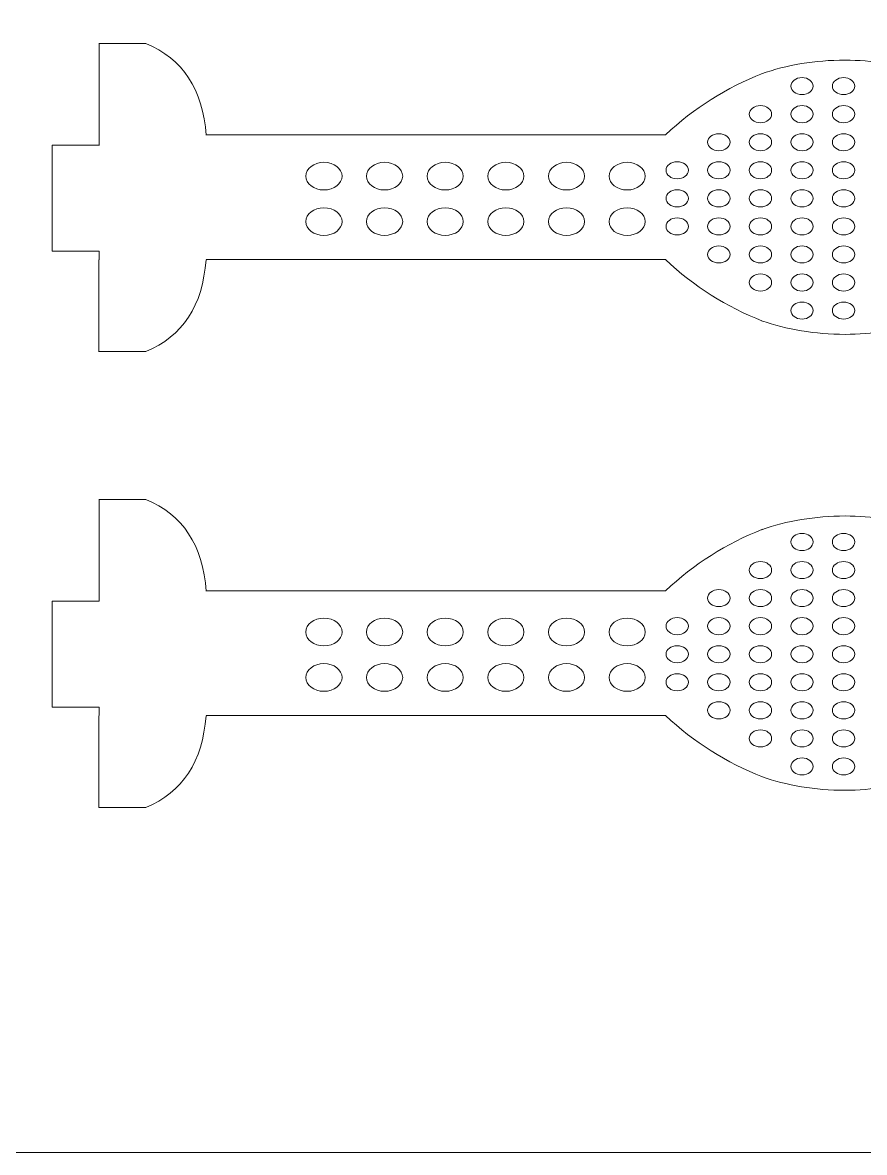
# Model space of a CAD drawing. Header units: millimetres. Extents: x -287 to 263, y -684 to 226.
# Drawn here: x -197.1 to -149.5, y -683.7 to -619.8 of the extents above; entities that cross this region are included whole.
import ezdxf

# ---------------------------------------------------------------- set-up
doc = ezdxf.new("R2010")
doc.units = ezdxf.units.MM
doc.header["$MEASUREMENT"] = 0
doc.layers.add('Layer 1', color=7, linetype='Continuous')

msp = doc.modelspace()

# ---------------------------------------------------------------- linework, layer by layer
at = {"layer": 'Layer 1', "lineweight": 9}
for points, knots in [([(-269.4627, -567.4075), (-269.4627, -567.4075), (87.7603, -567.4075), (87.7603, -567.4075), (87.7603, -567.4075), (87.7603, -567.4075), (87.7603, -683.7122), (87.7603, -683.7122), (87.7603, -683.7122), (87.7603, -683.7122), (-269.4627, -683.7122), (-269.4627, -683.7122), (-269.4627, -683.7122), (-269.4627, -683.7122), (-269.4627, -567.4075), (-269.4627, -567.4075)], [0, 0, 0, 0, 0.2, 0.2, 0.2, 0.2, 0.4, 0.4, 0.4, 0.4, 0.6, 0.6, 0.6, 0.6, 1, 1, 1, 1]), ([(-146.2447, -622.5861), (-147.5656, -622.1729), (-149.0335, -621.9078), (-150.5689, -621.9078), (-150.5689, -621.9078), (-152.2679, -621.9078), (-153.871, -622.1832), (-155.2991, -622.6832)], [0, 0, 0, 0, 0.3333333, 0.3333333, 0.3333333, 0.3333333, 1, 1, 1, 1]), ([(-186.7005, -626.1363), (-186.7005, -626.1363), (-160.719, -626.1363), (-160.719, -626.1363), (-160.719, -626.1363), (-159.109, -624.6254), (-157.2822, -623.4674), (-155.2384, -622.6623)], [0, 0, 0, 0, 0.3333333, 0.3333333, 0.3333333, 0.3333333, 1, 1, 1, 1]), ([(-152.3702, -623.378), (-152.3702, -623.6447), (-152.6532, -623.8609), (-153.0023, -623.8609), (-153.0023, -623.8609), (-153.3514, -623.8609), (-153.6344, -623.6447), (-153.6344, -623.378), (-153.6344, -623.378), (-153.6344, -623.1113), (-153.3514, -622.8951), (-153.0023, -622.8951), (-153.0023, -622.8951), (-152.6532, -622.8951), (-152.3702, -623.1113), (-152.3702, -623.378)], [0, 0, 0, 0, 0.2, 0.2, 0.2, 0.2, 0.4, 0.4, 0.4, 0.4, 0.6, 0.6, 0.6, 0.6, 1, 1, 1, 1]), ([(-150.0181, -623.378), (-150.0181, -623.6447), (-150.3011, -623.8609), (-150.6502, -623.8609), (-150.6502, -623.8609), (-150.9994, -623.8609), (-151.2823, -623.6447), (-151.2823, -623.378), (-151.2823, -623.378), (-151.2823, -623.1113), (-150.9994, -622.8951), (-150.6502, -622.8951), (-150.6502, -622.8951), (-150.3011, -622.8951), (-150.0181, -623.1113), (-150.0181, -623.378)], [0, 0, 0, 0, 0.2, 0.2, 0.2, 0.2, 0.4, 0.4, 0.4, 0.4, 0.6, 0.6, 0.6, 0.6, 1, 1, 1, 1]), ([(-154.7223, -624.9656), (-154.7223, -625.2323), (-155.0053, -625.4486), (-155.3544, -625.4486), (-155.3544, -625.4486), (-155.7035, -625.4486), (-155.9865, -625.2323), (-155.9865, -624.9656), (-155.9865, -624.9656), (-155.9865, -624.699), (-155.7035, -624.4828), (-155.3544, -624.4828), (-155.3544, -624.4828), (-155.0053, -624.4828), (-154.7223, -624.699), (-154.7223, -624.9656)], [0, 0, 0, 0, 0.2, 0.2, 0.2, 0.2, 0.4, 0.4, 0.4, 0.4, 0.6, 0.6, 0.6, 0.6, 1, 1, 1, 1]), ([(-152.3702, -624.9656), (-152.3702, -625.2323), (-152.6532, -625.4486), (-153.0023, -625.4486), (-153.0023, -625.4486), (-153.3514, -625.4486), (-153.6344, -625.2323), (-153.6344, -624.9656), (-153.6344, -624.9656), (-153.6344, -624.699), (-153.3514, -624.4828), (-153.0023, -624.4828), (-153.0023, -624.4828), (-152.6532, -624.4828), (-152.3702, -624.699), (-152.3702, -624.9656)], [0, 0, 0, 0, 0.2, 0.2, 0.2, 0.2, 0.4, 0.4, 0.4, 0.4, 0.6, 0.6, 0.6, 0.6, 1, 1, 1, 1]), ([(-150.0181, -624.9656), (-150.0181, -625.2323), (-150.3011, -625.4486), (-150.6502, -625.4486), (-150.6502, -625.4486), (-150.9994, -625.4486), (-151.2823, -625.2323), (-151.2823, -624.9656), (-151.2823, -624.9656), (-151.2823, -624.699), (-150.9994, -624.4828), (-150.6502, -624.4828), (-150.6502, -624.4828), (-150.3011, -624.4828), (-150.0181, -624.699), (-150.0181, -624.9656)], [0, 0, 0, 0, 0.2, 0.2, 0.2, 0.2, 0.4, 0.4, 0.4, 0.4, 0.6, 0.6, 0.6, 0.6, 1, 1, 1, 1]), ([(-157.0744, -626.5533), (-157.0744, -626.82), (-157.3574, -627.0362), (-157.7065, -627.0362), (-157.7065, -627.0362), (-158.0556, -627.0362), (-158.3386, -626.82), (-158.3386, -626.5533), (-158.3386, -626.5533), (-158.3386, -626.2866), (-158.0556, -626.0704), (-157.7065, -626.0704), (-157.7065, -626.0704), (-157.3574, -626.0704), (-157.0744, -626.2866), (-157.0744, -626.5533)], [0, 0, 0, 0, 0.2, 0.2, 0.2, 0.2, 0.4, 0.4, 0.4, 0.4, 0.6, 0.6, 0.6, 0.6, 1, 1, 1, 1]), ([(-154.7223, -626.5533), (-154.7223, -626.82), (-155.0053, -627.0362), (-155.3544, -627.0362), (-155.3544, -627.0362), (-155.7035, -627.0362), (-155.9865, -626.82), (-155.9865, -626.5533), (-155.9865, -626.5533), (-155.9865, -626.2866), (-155.7035, -626.0704), (-155.3544, -626.0704), (-155.3544, -626.0704), (-155.0053, -626.0704), (-154.7223, -626.2866), (-154.7223, -626.5533)], [0, 0, 0, 0, 0.2, 0.2, 0.2, 0.2, 0.4, 0.4, 0.4, 0.4, 0.6, 0.6, 0.6, 0.6, 1, 1, 1, 1]), ([(-152.3702, -626.5533), (-152.3702, -626.82), (-152.6532, -627.0362), (-153.0023, -627.0362), (-153.0023, -627.0362), (-153.3514, -627.0362), (-153.6344, -626.82), (-153.6344, -626.5533), (-153.6344, -626.5533), (-153.6344, -626.2866), (-153.3514, -626.0704), (-153.0023, -626.0704), (-153.0023, -626.0704), (-152.6532, -626.0704), (-152.3702, -626.2866), (-152.3702, -626.5533)], [0, 0, 0, 0, 0.2, 0.2, 0.2, 0.2, 0.4, 0.4, 0.4, 0.4, 0.6, 0.6, 0.6, 0.6, 1, 1, 1, 1]), ([(-150.0181, -626.5533), (-150.0181, -626.82), (-150.3011, -627.0362), (-150.6502, -627.0362), (-150.6502, -627.0362), (-150.9994, -627.0362), (-151.2823, -626.82), (-151.2823, -626.5533), (-151.2823, -626.5533), (-151.2823, -626.2866), (-150.9994, -626.0704), (-150.6502, -626.0704), (-150.6502, -626.0704), (-150.3011, -626.0704), (-150.0181, -626.2866), (-150.0181, -626.5533)], [0, 0, 0, 0, 0.2, 0.2, 0.2, 0.2, 0.4, 0.4, 0.4, 0.4, 0.6, 0.6, 0.6, 0.6, 1, 1, 1, 1]), ([(-179.0155, -628.472), (-179.0155, -628.904), (-179.474, -629.2543), (-180.0396, -629.2543), (-180.0396, -629.2543), (-180.6051, -629.2543), (-181.0636, -628.904), (-181.0636, -628.472), (-181.0636, -628.472), (-181.0636, -628.04), (-180.6051, -627.6897), (-180.0396, -627.6897), (-180.0396, -627.6897), (-179.474, -627.6897), (-179.0155, -628.04), (-179.0155, -628.472)], [0, 0, 0, 0, 0.2, 0.2, 0.2, 0.2, 0.4, 0.4, 0.4, 0.4, 0.6, 0.6, 0.6, 0.6, 1, 1, 1, 1]), ([(-175.5862, -628.472), (-175.5862, -628.904), (-176.0447, -629.2543), (-176.6102, -629.2543), (-176.6102, -629.2543), (-177.1758, -629.2543), (-177.6342, -628.904), (-177.6342, -628.472), (-177.6342, -628.472), (-177.6342, -628.04), (-177.1758, -627.6897), (-176.6102, -627.6897), (-176.6102, -627.6897), (-176.0447, -627.6897), (-175.5862, -628.04), (-175.5862, -628.472)], [0, 0, 0, 0, 0.2, 0.2, 0.2, 0.2, 0.4, 0.4, 0.4, 0.4, 0.6, 0.6, 0.6, 0.6, 1, 1, 1, 1]), ([(-172.1568, -628.472), (-172.1568, -628.904), (-172.6153, -629.2543), (-173.1809, -629.2543), (-173.1809, -629.2543), (-173.7464, -629.2543), (-174.2049, -628.904), (-174.2049, -628.472), (-174.2049, -628.472), (-174.2049, -628.04), (-173.7464, -627.6897), (-173.1809, -627.6897), (-173.1809, -627.6897), (-172.6153, -627.6897), (-172.1568, -628.04), (-172.1568, -628.472)], [0, 0, 0, 0, 0.2, 0.2, 0.2, 0.2, 0.4, 0.4, 0.4, 0.4, 0.6, 0.6, 0.6, 0.6, 1, 1, 1, 1]), ([(-168.7275, -628.472), (-168.7275, -628.904), (-169.186, -629.2543), (-169.7515, -629.2543), (-169.7515, -629.2543), (-170.3171, -629.2543), (-170.7756, -628.904), (-170.7756, -628.472), (-170.7756, -628.472), (-170.7756, -628.04), (-170.3171, -627.6897), (-169.7515, -627.6897), (-169.7515, -627.6897), (-169.186, -627.6897), (-168.7275, -628.04), (-168.7275, -628.472)], [0, 0, 0, 0, 0.2, 0.2, 0.2, 0.2, 0.4, 0.4, 0.4, 0.4, 0.6, 0.6, 0.6, 0.6, 1, 1, 1, 1]), ([(-165.2982, -628.472), (-165.2982, -628.904), (-165.7567, -629.2543), (-166.3222, -629.2543), (-166.3222, -629.2543), (-166.8877, -629.2543), (-167.3462, -628.904), (-167.3462, -628.472), (-167.3462, -628.472), (-167.3462, -628.04), (-166.8877, -627.6897), (-166.3222, -627.6897), (-166.3222, -627.6897), (-165.7567, -627.6897), (-165.2982, -628.04), (-165.2982, -628.472)], [0, 0, 0, 0, 0.2, 0.2, 0.2, 0.2, 0.4, 0.4, 0.4, 0.4, 0.6, 0.6, 0.6, 0.6, 1, 1, 1, 1]), ([(-161.8688, -628.472), (-161.8688, -628.904), (-162.3273, -629.2543), (-162.8928, -629.2543), (-162.8928, -629.2543), (-163.4584, -629.2543), (-163.9169, -628.904), (-163.9169, -628.472), (-163.9169, -628.472), (-163.9169, -628.04), (-163.4584, -627.6897), (-162.8928, -627.6897), (-162.8928, -627.6897), (-162.3273, -627.6897), (-161.8688, -628.04), (-161.8688, -628.472)], [0, 0, 0, 0, 0.2, 0.2, 0.2, 0.2, 0.4, 0.4, 0.4, 0.4, 0.6, 0.6, 0.6, 0.6, 1, 1, 1, 1]), ([(-159.4265, -628.141), (-159.4265, -628.4077), (-159.7095, -628.6238), (-160.0586, -628.6238), (-160.0586, -628.6238), (-160.4077, -628.6238), (-160.6907, -628.4077), (-160.6907, -628.141), (-160.6907, -628.141), (-160.6907, -627.8743), (-160.4077, -627.6581), (-160.0586, -627.6581), (-160.0586, -627.6581), (-159.7095, -627.6581), (-159.4265, -627.8743), (-159.4265, -628.141)], [0, 0, 0, 0, 0.2, 0.2, 0.2, 0.2, 0.4, 0.4, 0.4, 0.4, 0.6, 0.6, 0.6, 0.6, 1, 1, 1, 1]), ([(-157.0744, -628.141), (-157.0744, -628.4077), (-157.3574, -628.6238), (-157.7065, -628.6238), (-157.7065, -628.6238), (-158.0556, -628.6238), (-158.3386, -628.4077), (-158.3386, -628.141), (-158.3386, -628.141), (-158.3386, -627.8743), (-158.0556, -627.6581), (-157.7065, -627.6581), (-157.7065, -627.6581), (-157.3574, -627.6581), (-157.0744, -627.8743), (-157.0744, -628.141)], [0, 0, 0, 0, 0.2, 0.2, 0.2, 0.2, 0.4, 0.4, 0.4, 0.4, 0.6, 0.6, 0.6, 0.6, 1, 1, 1, 1]), ([(-154.7223, -628.141), (-154.7223, -628.4077), (-155.0053, -628.6238), (-155.3544, -628.6238), (-155.3544, -628.6238), (-155.7035, -628.6238), (-155.9865, -628.4077), (-155.9865, -628.141), (-155.9865, -628.141), (-155.9865, -627.8743), (-155.7035, -627.6581), (-155.3544, -627.6581), (-155.3544, -627.6581), (-155.0053, -627.6581), (-154.7223, -627.8743), (-154.7223, -628.141)], [0, 0, 0, 0, 0.2, 0.2, 0.2, 0.2, 0.4, 0.4, 0.4, 0.4, 0.6, 0.6, 0.6, 0.6, 1, 1, 1, 1]), ([(-152.3702, -628.141), (-152.3702, -628.4077), (-152.6532, -628.6238), (-153.0023, -628.6238), (-153.0023, -628.6238), (-153.3514, -628.6238), (-153.6344, -628.4077), (-153.6344, -628.141), (-153.6344, -628.141), (-153.6344, -627.8743), (-153.3514, -627.6581), (-153.0023, -627.6581), (-153.0023, -627.6581), (-152.6532, -627.6581), (-152.3702, -627.8743), (-152.3702, -628.141)], [0, 0, 0, 0, 0.2, 0.2, 0.2, 0.2, 0.4, 0.4, 0.4, 0.4, 0.6, 0.6, 0.6, 0.6, 1, 1, 1, 1]), ([(-150.0181, -628.141), (-150.0181, -628.4077), (-150.3011, -628.6238), (-150.6502, -628.6238), (-150.6502, -628.6238), (-150.9994, -628.6238), (-151.2823, -628.4077), (-151.2823, -628.141), (-151.2823, -628.141), (-151.2823, -627.8743), (-150.9994, -627.6581), (-150.6502, -627.6581), (-150.6502, -627.6581), (-150.3011, -627.6581), (-150.0181, -627.8743), (-150.0181, -628.141)], [0, 0, 0, 0, 0.2, 0.2, 0.2, 0.2, 0.4, 0.4, 0.4, 0.4, 0.6, 0.6, 0.6, 0.6, 1, 1, 1, 1]), ([(-159.4265, -629.7286), (-159.4265, -629.9953), (-159.7095, -630.2115), (-160.0586, -630.2115), (-160.0586, -630.2115), (-160.4077, -630.2115), (-160.6907, -629.9953), (-160.6907, -629.7286), (-160.6907, -629.7286), (-160.6907, -629.4619), (-160.4077, -629.2457), (-160.0586, -629.2457), (-160.0586, -629.2457), (-159.7095, -629.2457), (-159.4265, -629.4619), (-159.4265, -629.7286)], [0, 0, 0, 0, 0.2, 0.2, 0.2, 0.2, 0.4, 0.4, 0.4, 0.4, 0.6, 0.6, 0.6, 0.6, 1, 1, 1, 1]), ([(-157.0744, -629.7286), (-157.0744, -629.9953), (-157.3574, -630.2115), (-157.7065, -630.2115), (-157.7065, -630.2115), (-158.0556, -630.2115), (-158.3386, -629.9953), (-158.3386, -629.7286), (-158.3386, -629.7286), (-158.3386, -629.4619), (-158.0556, -629.2457), (-157.7065, -629.2457), (-157.7065, -629.2457), (-157.3574, -629.2457), (-157.0744, -629.4619), (-157.0744, -629.7286)], [0, 0, 0, 0, 0.2, 0.2, 0.2, 0.2, 0.4, 0.4, 0.4, 0.4, 0.6, 0.6, 0.6, 0.6, 1, 1, 1, 1]), ([(-154.7223, -629.7286), (-154.7223, -629.9953), (-155.0053, -630.2115), (-155.3544, -630.2115), (-155.3544, -630.2115), (-155.7035, -630.2115), (-155.9865, -629.9953), (-155.9865, -629.7286), (-155.9865, -629.7286), (-155.9865, -629.4619), (-155.7035, -629.2457), (-155.3544, -629.2457), (-155.3544, -629.2457), (-155.0053, -629.2457), (-154.7223, -629.4619), (-154.7223, -629.7286)], [0, 0, 0, 0, 0.2, 0.2, 0.2, 0.2, 0.4, 0.4, 0.4, 0.4, 0.6, 0.6, 0.6, 0.6, 1, 1, 1, 1]), ([(-152.3702, -629.7286), (-152.3702, -629.9953), (-152.6532, -630.2115), (-153.0023, -630.2115), (-153.0023, -630.2115), (-153.3514, -630.2115), (-153.6344, -629.9953), (-153.6344, -629.7286), (-153.6344, -629.7286), (-153.6344, -629.4619), (-153.3514, -629.2457), (-153.0023, -629.2457), (-153.0023, -629.2457), (-152.6532, -629.2457), (-152.3702, -629.4619), (-152.3702, -629.7286)], [0, 0, 0, 0, 0.2, 0.2, 0.2, 0.2, 0.4, 0.4, 0.4, 0.4, 0.6, 0.6, 0.6, 0.6, 1, 1, 1, 1]), ([(-150.0181, -629.7286), (-150.0181, -629.9953), (-150.3011, -630.2115), (-150.6502, -630.2115), (-150.6502, -630.2115), (-150.9994, -630.2115), (-151.2823, -629.9953), (-151.2823, -629.7286), (-151.2823, -629.7286), (-151.2823, -629.4619), (-150.9994, -629.2457), (-150.6502, -629.2457), (-150.6502, -629.2457), (-150.3011, -629.2457), (-150.0181, -629.4619), (-150.0181, -629.7286)], [0, 0, 0, 0, 0.2, 0.2, 0.2, 0.2, 0.4, 0.4, 0.4, 0.4, 0.6, 0.6, 0.6, 0.6, 1, 1, 1, 1]), ([(-179.0155, -631.044), (-179.0155, -631.4761), (-179.474, -631.8263), (-180.0396, -631.8263), (-180.0396, -631.8263), (-180.6051, -631.8263), (-181.0636, -631.4761), (-181.0636, -631.044), (-181.0636, -631.044), (-181.0636, -630.612), (-180.6051, -630.2617), (-180.0396, -630.2617), (-180.0396, -630.2617), (-179.474, -630.2617), (-179.0155, -630.612), (-179.0155, -631.044)], [0, 0, 0, 0, 0.2, 0.2, 0.2, 0.2, 0.4, 0.4, 0.4, 0.4, 0.6, 0.6, 0.6, 0.6, 1, 1, 1, 1]), ([(-175.5862, -631.044), (-175.5862, -631.4761), (-176.0447, -631.8263), (-176.6102, -631.8263), (-176.6102, -631.8263), (-177.1758, -631.8263), (-177.6342, -631.4761), (-177.6342, -631.044), (-177.6342, -631.044), (-177.6342, -630.612), (-177.1758, -630.2617), (-176.6102, -630.2617), (-176.6102, -630.2617), (-176.0447, -630.2617), (-175.5862, -630.612), (-175.5862, -631.044)], [0, 0, 0, 0, 0.2, 0.2, 0.2, 0.2, 0.4, 0.4, 0.4, 0.4, 0.6, 0.6, 0.6, 0.6, 1, 1, 1, 1]), ([(-172.1568, -631.044), (-172.1568, -631.4761), (-172.6153, -631.8263), (-173.1809, -631.8263), (-173.1809, -631.8263), (-173.7464, -631.8263), (-174.2049, -631.4761), (-174.2049, -631.044), (-174.2049, -631.044), (-174.2049, -630.612), (-173.7464, -630.2617), (-173.1809, -630.2617), (-173.1809, -630.2617), (-172.6153, -630.2617), (-172.1568, -630.612), (-172.1568, -631.044)], [0, 0, 0, 0, 0.2, 0.2, 0.2, 0.2, 0.4, 0.4, 0.4, 0.4, 0.6, 0.6, 0.6, 0.6, 1, 1, 1, 1]), ([(-168.7275, -631.044), (-168.7275, -631.4761), (-169.186, -631.8263), (-169.7515, -631.8263), (-169.7515, -631.8263), (-170.3171, -631.8263), (-170.7756, -631.4761), (-170.7756, -631.044), (-170.7756, -631.044), (-170.7756, -630.612), (-170.3171, -630.2617), (-169.7515, -630.2617), (-169.7515, -630.2617), (-169.186, -630.2617), (-168.7275, -630.612), (-168.7275, -631.044)], [0, 0, 0, 0, 0.2, 0.2, 0.2, 0.2, 0.4, 0.4, 0.4, 0.4, 0.6, 0.6, 0.6, 0.6, 1, 1, 1, 1]), ([(-165.2982, -631.044), (-165.2982, -631.4761), (-165.7567, -631.8263), (-166.3222, -631.8263), (-166.3222, -631.8263), (-166.8877, -631.8263), (-167.3462, -631.4761), (-167.3462, -631.044), (-167.3462, -631.044), (-167.3462, -630.612), (-166.8877, -630.2617), (-166.3222, -630.2617), (-166.3222, -630.2617), (-165.7567, -630.2617), (-165.2982, -630.612), (-165.2982, -631.044)], [0, 0, 0, 0, 0.2, 0.2, 0.2, 0.2, 0.4, 0.4, 0.4, 0.4, 0.6, 0.6, 0.6, 0.6, 1, 1, 1, 1]), ([(-161.8688, -631.044), (-161.8688, -631.4761), (-162.3273, -631.8263), (-162.8928, -631.8263), (-162.8928, -631.8263), (-163.4584, -631.8263), (-163.9169, -631.4761), (-163.9169, -631.044), (-163.9169, -631.044), (-163.9169, -630.612), (-163.4584, -630.2617), (-162.8928, -630.2617), (-162.8928, -630.2617), (-162.3273, -630.2617), (-161.8688, -630.612), (-161.8688, -631.044)], [0, 0, 0, 0, 0.2, 0.2, 0.2, 0.2, 0.4, 0.4, 0.4, 0.4, 0.6, 0.6, 0.6, 0.6, 1, 1, 1, 1]), ([(-159.4265, -631.3163), (-159.4265, -631.583), (-159.7095, -631.7991), (-160.0586, -631.7991), (-160.0586, -631.7991), (-160.4077, -631.7991), (-160.6907, -631.583), (-160.6907, -631.3163), (-160.6907, -631.3163), (-160.6907, -631.0496), (-160.4077, -630.8334), (-160.0586, -630.8334), (-160.0586, -630.8334), (-159.7095, -630.8334), (-159.4265, -631.0496), (-159.4265, -631.3163)], [0, 0, 0, 0, 0.2, 0.2, 0.2, 0.2, 0.4, 0.4, 0.4, 0.4, 0.6, 0.6, 0.6, 0.6, 1, 1, 1, 1]), ([(-157.0744, -631.3163), (-157.0744, -631.583), (-157.3574, -631.7991), (-157.7065, -631.7991), (-157.7065, -631.7991), (-158.0556, -631.7991), (-158.3386, -631.583), (-158.3386, -631.3163), (-158.3386, -631.3163), (-158.3386, -631.0496), (-158.0556, -630.8334), (-157.7065, -630.8334), (-157.7065, -630.8334), (-157.3574, -630.8334), (-157.0744, -631.0496), (-157.0744, -631.3163)], [0, 0, 0, 0, 0.2, 0.2, 0.2, 0.2, 0.4, 0.4, 0.4, 0.4, 0.6, 0.6, 0.6, 0.6, 1, 1, 1, 1]), ([(-154.7223, -631.3163), (-154.7223, -631.583), (-155.0053, -631.7991), (-155.3544, -631.7991), (-155.3544, -631.7991), (-155.7035, -631.7991), (-155.9865, -631.583), (-155.9865, -631.3163), (-155.9865, -631.3163), (-155.9865, -631.0496), (-155.7035, -630.8334), (-155.3544, -630.8334), (-155.3544, -630.8334), (-155.0053, -630.8334), (-154.7223, -631.0496), (-154.7223, -631.3163)], [0, 0, 0, 0, 0.2, 0.2, 0.2, 0.2, 0.4, 0.4, 0.4, 0.4, 0.6, 0.6, 0.6, 0.6, 1, 1, 1, 1]), ([(-152.3702, -631.3163), (-152.3702, -631.583), (-152.6532, -631.7991), (-153.0023, -631.7991), (-153.0023, -631.7991), (-153.3514, -631.7991), (-153.6344, -631.583), (-153.6344, -631.3163), (-153.6344, -631.3163), (-153.6344, -631.0496), (-153.3514, -630.8334), (-153.0023, -630.8334), (-153.0023, -630.8334), (-152.6532, -630.8334), (-152.3702, -631.0496), (-152.3702, -631.3163)], [0, 0, 0, 0, 0.2, 0.2, 0.2, 0.2, 0.4, 0.4, 0.4, 0.4, 0.6, 0.6, 0.6, 0.6, 1, 1, 1, 1]), ([(-150.0181, -631.3163), (-150.0181, -631.583), (-150.3011, -631.7991), (-150.6502, -631.7991), (-150.6502, -631.7991), (-150.9994, -631.7991), (-151.2823, -631.583), (-151.2823, -631.3163), (-151.2823, -631.3163), (-151.2823, -631.0496), (-150.9994, -630.8334), (-150.6502, -630.8334), (-150.6502, -630.8334), (-150.3011, -630.8334), (-150.0181, -631.0496), (-150.0181, -631.3163)], [0, 0, 0, 0, 0.2, 0.2, 0.2, 0.2, 0.4, 0.4, 0.4, 0.4, 0.6, 0.6, 0.6, 0.6, 1, 1, 1, 1]), ([(-157.0744, -632.9039), (-157.0744, -633.1706), (-157.3574, -633.3868), (-157.7065, -633.3868), (-157.7065, -633.3868), (-158.0556, -633.3868), (-158.3386, -633.1706), (-158.3386, -632.9039), (-158.3386, -632.9039), (-158.3386, -632.6372), (-158.0556, -632.421), (-157.7065, -632.421), (-157.7065, -632.421), (-157.3574, -632.421), (-157.0744, -632.6372), (-157.0744, -632.9039)], [0, 0, 0, 0, 0.2, 0.2, 0.2, 0.2, 0.4, 0.4, 0.4, 0.4, 0.6, 0.6, 0.6, 0.6, 1, 1, 1, 1]), ([(-154.7223, -632.9039), (-154.7223, -633.1706), (-155.0053, -633.3868), (-155.3544, -633.3868), (-155.3544, -633.3868), (-155.7035, -633.3868), (-155.9865, -633.1706), (-155.9865, -632.9039), (-155.9865, -632.9039), (-155.9865, -632.6372), (-155.7035, -632.421), (-155.3544, -632.421), (-155.3544, -632.421), (-155.0053, -632.421), (-154.7223, -632.6372), (-154.7223, -632.9039)], [0, 0, 0, 0, 0.2, 0.2, 0.2, 0.2, 0.4, 0.4, 0.4, 0.4, 0.6, 0.6, 0.6, 0.6, 1, 1, 1, 1]), ([(-152.3702, -632.9039), (-152.3702, -633.1706), (-152.6532, -633.3868), (-153.0023, -633.3868), (-153.0023, -633.3868), (-153.3514, -633.3868), (-153.6344, -633.1706), (-153.6344, -632.9039), (-153.6344, -632.9039), (-153.6344, -632.6372), (-153.3514, -632.421), (-153.0023, -632.421), (-153.0023, -632.421), (-152.6532, -632.421), (-152.3702, -632.6372), (-152.3702, -632.9039)], [0, 0, 0, 0, 0.2, 0.2, 0.2, 0.2, 0.4, 0.4, 0.4, 0.4, 0.6, 0.6, 0.6, 0.6, 1, 1, 1, 1]), ([(-150.0181, -632.9039), (-150.0181, -633.1706), (-150.3011, -633.3868), (-150.6502, -633.3868), (-150.6502, -633.3868), (-150.9994, -633.3868), (-151.2823, -633.1706), (-151.2823, -632.9039), (-151.2823, -632.9039), (-151.2823, -632.6372), (-150.9994, -632.421), (-150.6502, -632.421), (-150.6502, -632.421), (-150.3011, -632.421), (-150.0181, -632.6372), (-150.0181, -632.9039)], [0, 0, 0, 0, 0.2, 0.2, 0.2, 0.2, 0.4, 0.4, 0.4, 0.4, 0.6, 0.6, 0.6, 0.6, 1, 1, 1, 1]), ([(-186.7005, -633.1978), (-186.7005, -633.1978), (-160.719, -633.1978), (-160.719, -633.1978), (-160.719, -633.1978), (-159.109, -634.7088), (-157.2822, -635.8668), (-155.2384, -636.6719)], [0, 0, 0, 0, 0.3333333, 0.3333333, 0.3333333, 0.3333333, 1, 1, 1, 1]), ([(-154.7223, -634.4916), (-154.7223, -634.7583), (-155.0053, -634.9745), (-155.3544, -634.9745), (-155.3544, -634.9745), (-155.7035, -634.9745), (-155.9865, -634.7583), (-155.9865, -634.4916), (-155.9865, -634.4916), (-155.9865, -634.2249), (-155.7035, -634.0087), (-155.3544, -634.0087), (-155.3544, -634.0087), (-155.0053, -634.0087), (-154.7223, -634.2249), (-154.7223, -634.4916)], [0, 0, 0, 0, 0.2, 0.2, 0.2, 0.2, 0.4, 0.4, 0.4, 0.4, 0.6, 0.6, 0.6, 0.6, 1, 1, 1, 1]), ([(-152.3702, -634.4916), (-152.3702, -634.7583), (-152.6532, -634.9745), (-153.0023, -634.9745), (-153.0023, -634.9745), (-153.3514, -634.9745), (-153.6344, -634.7583), (-153.6344, -634.4916), (-153.6344, -634.4916), (-153.6344, -634.2249), (-153.3514, -634.0087), (-153.0023, -634.0087), (-153.0023, -634.0087), (-152.6532, -634.0087), (-152.3702, -634.2249), (-152.3702, -634.4916)], [0, 0, 0, 0, 0.2, 0.2, 0.2, 0.2, 0.4, 0.4, 0.4, 0.4, 0.6, 0.6, 0.6, 0.6, 1, 1, 1, 1]), ([(-150.0181, -634.4916), (-150.0181, -634.7583), (-150.3011, -634.9745), (-150.6502, -634.9745), (-150.6502, -634.9745), (-150.9994, -634.9745), (-151.2823, -634.7583), (-151.2823, -634.4916), (-151.2823, -634.4916), (-151.2823, -634.2249), (-150.9994, -634.0087), (-150.6502, -634.0087), (-150.6502, -634.0087), (-150.3011, -634.0087), (-150.0181, -634.2249), (-150.0181, -634.4916)], [0, 0, 0, 0, 0.2, 0.2, 0.2, 0.2, 0.4, 0.4, 0.4, 0.4, 0.6, 0.6, 0.6, 0.6, 1, 1, 1, 1]), ([(-152.3702, -636.0792), (-152.3702, -636.3459), (-152.6532, -636.5621), (-153.0023, -636.5621), (-153.0023, -636.5621), (-153.3514, -636.5621), (-153.6344, -636.3459), (-153.6344, -636.0792), (-153.6344, -636.0792), (-153.6344, -635.8126), (-153.3514, -635.5963), (-153.0023, -635.5963), (-153.0023, -635.5963), (-152.6532, -635.5963), (-152.3702, -635.8126), (-152.3702, -636.0792)], [0, 0, 0, 0, 0.2, 0.2, 0.2, 0.2, 0.4, 0.4, 0.4, 0.4, 0.6, 0.6, 0.6, 0.6, 1, 1, 1, 1]), ([(-150.0181, -636.0792), (-150.0181, -636.3459), (-150.3011, -636.5621), (-150.6502, -636.5621), (-150.6502, -636.5621), (-150.9994, -636.5621), (-151.2823, -636.3459), (-151.2823, -636.0792), (-151.2823, -636.0792), (-151.2823, -635.8126), (-150.9994, -635.5963), (-150.6502, -635.5963), (-150.6502, -635.5963), (-150.3011, -635.5963), (-150.0181, -635.8126), (-150.0181, -636.0792)], [0, 0, 0, 0, 0.2, 0.2, 0.2, 0.2, 0.4, 0.4, 0.4, 0.4, 0.6, 0.6, 0.6, 0.6, 1, 1, 1, 1]), ([(-146.2447, -636.7481), (-147.5656, -637.1612), (-149.0335, -637.4263), (-150.5689, -637.4263), (-150.5689, -637.4263), (-152.2679, -637.4263), (-153.871, -637.1509), (-155.2991, -636.6509)], [0, 0, 0, 0, 0.3333333, 0.3333333, 0.3333333, 0.3333333, 1, 1, 1, 1]), ([(-146.2447, -648.3806), (-147.5656, -647.9674), (-149.0335, -647.7023), (-150.5689, -647.7023), (-150.5689, -647.7023), (-152.2679, -647.7023), (-153.871, -647.9777), (-155.2991, -648.4777)], [0, 0, 0, 0, 0.3333333, 0.3333333, 0.3333333, 0.3333333, 1, 1, 1, 1]), ([(-186.7005, -651.9308), (-186.7005, -651.9308), (-160.719, -651.9308), (-160.719, -651.9308), (-160.719, -651.9308), (-159.109, -650.4199), (-157.2822, -649.2619), (-155.2384, -648.4568)], [0, 0, 0, 0, 0.3333333, 0.3333333, 0.3333333, 0.3333333, 1, 1, 1, 1]), ([(-152.3702, -649.1725), (-152.3702, -649.4392), (-152.6532, -649.6554), (-153.0023, -649.6554), (-153.0023, -649.6554), (-153.3514, -649.6554), (-153.6344, -649.4392), (-153.6344, -649.1725), (-153.6344, -649.1725), (-153.6344, -648.9058), (-153.3514, -648.6896), (-153.0023, -648.6896), (-153.0023, -648.6896), (-152.6532, -648.6896), (-152.3702, -648.9058), (-152.3702, -649.1725)], [0, 0, 0, 0, 0.2, 0.2, 0.2, 0.2, 0.4, 0.4, 0.4, 0.4, 0.6, 0.6, 0.6, 0.6, 1, 1, 1, 1]), ([(-150.0181, -649.1725), (-150.0181, -649.4392), (-150.3011, -649.6554), (-150.6502, -649.6554), (-150.6502, -649.6554), (-150.9994, -649.6554), (-151.2823, -649.4392), (-151.2823, -649.1725), (-151.2823, -649.1725), (-151.2823, -648.9058), (-150.9994, -648.6896), (-150.6502, -648.6896), (-150.6502, -648.6896), (-150.3011, -648.6896), (-150.0181, -648.9058), (-150.0181, -649.1725)], [0, 0, 0, 0, 0.2, 0.2, 0.2, 0.2, 0.4, 0.4, 0.4, 0.4, 0.6, 0.6, 0.6, 0.6, 1, 1, 1, 1]), ([(-154.7223, -650.7601), (-154.7223, -651.0268), (-155.0053, -651.2431), (-155.3544, -651.2431), (-155.3544, -651.2431), (-155.7035, -651.2431), (-155.9865, -651.0268), (-155.9865, -650.7601), (-155.9865, -650.7601), (-155.9865, -650.4934), (-155.7035, -650.2773), (-155.3544, -650.2773), (-155.3544, -650.2773), (-155.0053, -650.2773), (-154.7223, -650.4934), (-154.7223, -650.7601)], [0, 0, 0, 0, 0.2, 0.2, 0.2, 0.2, 0.4, 0.4, 0.4, 0.4, 0.6, 0.6, 0.6, 0.6, 1, 1, 1, 1]), ([(-152.3702, -650.7601), (-152.3702, -651.0268), (-152.6532, -651.2431), (-153.0023, -651.2431), (-153.0023, -651.2431), (-153.3514, -651.2431), (-153.6344, -651.0268), (-153.6344, -650.7601), (-153.6344, -650.7601), (-153.6344, -650.4934), (-153.3514, -650.2773), (-153.0023, -650.2773), (-153.0023, -650.2773), (-152.6532, -650.2773), (-152.3702, -650.4934), (-152.3702, -650.7601)], [0, 0, 0, 0, 0.2, 0.2, 0.2, 0.2, 0.4, 0.4, 0.4, 0.4, 0.6, 0.6, 0.6, 0.6, 1, 1, 1, 1]), ([(-150.0181, -650.7601), (-150.0181, -651.0268), (-150.3011, -651.2431), (-150.6502, -651.2431), (-150.6502, -651.2431), (-150.9994, -651.2431), (-151.2823, -651.0268), (-151.2823, -650.7601), (-151.2823, -650.7601), (-151.2823, -650.4934), (-150.9994, -650.2773), (-150.6502, -650.2773), (-150.6502, -650.2773), (-150.3011, -650.2773), (-150.0181, -650.4934), (-150.0181, -650.7601)], [0, 0, 0, 0, 0.2, 0.2, 0.2, 0.2, 0.4, 0.4, 0.4, 0.4, 0.6, 0.6, 0.6, 0.6, 1, 1, 1, 1]), ([(-157.0744, -652.3478), (-157.0744, -652.6145), (-157.3574, -652.8307), (-157.7065, -652.8307), (-157.7065, -652.8307), (-158.0556, -652.8307), (-158.3386, -652.6145), (-158.3386, -652.3478), (-158.3386, -652.3478), (-158.3386, -652.0811), (-158.0556, -651.8649), (-157.7065, -651.8649), (-157.7065, -651.8649), (-157.3574, -651.8649), (-157.0744, -652.0811), (-157.0744, -652.3478)], [0, 0, 0, 0, 0.2, 0.2, 0.2, 0.2, 0.4, 0.4, 0.4, 0.4, 0.6, 0.6, 0.6, 0.6, 1, 1, 1, 1]), ([(-154.7223, -652.3478), (-154.7223, -652.6145), (-155.0053, -652.8307), (-155.3544, -652.8307), (-155.3544, -652.8307), (-155.7035, -652.8307), (-155.9865, -652.6145), (-155.9865, -652.3478), (-155.9865, -652.3478), (-155.9865, -652.0811), (-155.7035, -651.8649), (-155.3544, -651.8649), (-155.3544, -651.8649), (-155.0053, -651.8649), (-154.7223, -652.0811), (-154.7223, -652.3478)], [0, 0, 0, 0, 0.2, 0.2, 0.2, 0.2, 0.4, 0.4, 0.4, 0.4, 0.6, 0.6, 0.6, 0.6, 1, 1, 1, 1]), ([(-152.3702, -652.3478), (-152.3702, -652.6145), (-152.6532, -652.8307), (-153.0023, -652.8307), (-153.0023, -652.8307), (-153.3514, -652.8307), (-153.6344, -652.6145), (-153.6344, -652.3478), (-153.6344, -652.3478), (-153.6344, -652.0811), (-153.3514, -651.8649), (-153.0023, -651.8649), (-153.0023, -651.8649), (-152.6532, -651.8649), (-152.3702, -652.0811), (-152.3702, -652.3478)], [0, 0, 0, 0, 0.2, 0.2, 0.2, 0.2, 0.4, 0.4, 0.4, 0.4, 0.6, 0.6, 0.6, 0.6, 1, 1, 1, 1]), ([(-150.0181, -652.3478), (-150.0181, -652.6145), (-150.3011, -652.8307), (-150.6502, -652.8307), (-150.6502, -652.8307), (-150.9994, -652.8307), (-151.2823, -652.6145), (-151.2823, -652.3478), (-151.2823, -652.3478), (-151.2823, -652.0811), (-150.9994, -651.8649), (-150.6502, -651.8649), (-150.6502, -651.8649), (-150.3011, -651.8649), (-150.0181, -652.0811), (-150.0181, -652.3478)], [0, 0, 0, 0, 0.2, 0.2, 0.2, 0.2, 0.4, 0.4, 0.4, 0.4, 0.6, 0.6, 0.6, 0.6, 1, 1, 1, 1]), ([(-179.0155, -654.2665), (-179.0155, -654.6985), (-179.474, -655.0488), (-180.0396, -655.0488), (-180.0396, -655.0488), (-180.6051, -655.0488), (-181.0636, -654.6985), (-181.0636, -654.2665), (-181.0636, -654.2665), (-181.0636, -653.8345), (-180.6051, -653.4842), (-180.0396, -653.4842), (-180.0396, -653.4842), (-179.474, -653.4842), (-179.0155, -653.8345), (-179.0155, -654.2665)], [0, 0, 0, 0, 0.2, 0.2, 0.2, 0.2, 0.4, 0.4, 0.4, 0.4, 0.6, 0.6, 0.6, 0.6, 1, 1, 1, 1]), ([(-175.5862, -654.2665), (-175.5862, -654.6985), (-176.0447, -655.0488), (-176.6102, -655.0488), (-176.6102, -655.0488), (-177.1758, -655.0488), (-177.6342, -654.6985), (-177.6342, -654.2665), (-177.6342, -654.2665), (-177.6342, -653.8345), (-177.1758, -653.4842), (-176.6102, -653.4842), (-176.6102, -653.4842), (-176.0447, -653.4842), (-175.5862, -653.8345), (-175.5862, -654.2665)], [0, 0, 0, 0, 0.2, 0.2, 0.2, 0.2, 0.4, 0.4, 0.4, 0.4, 0.6, 0.6, 0.6, 0.6, 1, 1, 1, 1]), ([(-172.1568, -654.2665), (-172.1568, -654.6985), (-172.6153, -655.0488), (-173.1809, -655.0488), (-173.1809, -655.0488), (-173.7464, -655.0488), (-174.2049, -654.6985), (-174.2049, -654.2665), (-174.2049, -654.2665), (-174.2049, -653.8345), (-173.7464, -653.4842), (-173.1809, -653.4842), (-173.1809, -653.4842), (-172.6153, -653.4842), (-172.1568, -653.8345), (-172.1568, -654.2665)], [0, 0, 0, 0, 0.2, 0.2, 0.2, 0.2, 0.4, 0.4, 0.4, 0.4, 0.6, 0.6, 0.6, 0.6, 1, 1, 1, 1]), ([(-168.7275, -654.2665), (-168.7275, -654.6985), (-169.186, -655.0488), (-169.7515, -655.0488), (-169.7515, -655.0488), (-170.3171, -655.0488), (-170.7756, -654.6985), (-170.7756, -654.2665), (-170.7756, -654.2665), (-170.7756, -653.8345), (-170.3171, -653.4842), (-169.7515, -653.4842), (-169.7515, -653.4842), (-169.186, -653.4842), (-168.7275, -653.8345), (-168.7275, -654.2665)], [0, 0, 0, 0, 0.2, 0.2, 0.2, 0.2, 0.4, 0.4, 0.4, 0.4, 0.6, 0.6, 0.6, 0.6, 1, 1, 1, 1]), ([(-165.2982, -654.2665), (-165.2982, -654.6985), (-165.7567, -655.0488), (-166.3222, -655.0488), (-166.3222, -655.0488), (-166.8877, -655.0488), (-167.3462, -654.6985), (-167.3462, -654.2665), (-167.3462, -654.2665), (-167.3462, -653.8345), (-166.8877, -653.4842), (-166.3222, -653.4842), (-166.3222, -653.4842), (-165.7567, -653.4842), (-165.2982, -653.8345), (-165.2982, -654.2665)], [0, 0, 0, 0, 0.2, 0.2, 0.2, 0.2, 0.4, 0.4, 0.4, 0.4, 0.6, 0.6, 0.6, 0.6, 1, 1, 1, 1]), ([(-161.8688, -654.2665), (-161.8688, -654.6985), (-162.3273, -655.0488), (-162.8928, -655.0488), (-162.8928, -655.0488), (-163.4584, -655.0488), (-163.9169, -654.6985), (-163.9169, -654.2665), (-163.9169, -654.2665), (-163.9169, -653.8345), (-163.4584, -653.4842), (-162.8928, -653.4842), (-162.8928, -653.4842), (-162.3273, -653.4842), (-161.8688, -653.8345), (-161.8688, -654.2665)], [0, 0, 0, 0, 0.2, 0.2, 0.2, 0.2, 0.4, 0.4, 0.4, 0.4, 0.6, 0.6, 0.6, 0.6, 1, 1, 1, 1]), ([(-159.4265, -653.9355), (-159.4265, -654.2021), (-159.7095, -654.4183), (-160.0586, -654.4183), (-160.0586, -654.4183), (-160.4077, -654.4183), (-160.6907, -654.2021), (-160.6907, -653.9355), (-160.6907, -653.9355), (-160.6907, -653.6688), (-160.4077, -653.4526), (-160.0586, -653.4526), (-160.0586, -653.4526), (-159.7095, -653.4526), (-159.4265, -653.6688), (-159.4265, -653.9355)], [0, 0, 0, 0, 0.2, 0.2, 0.2, 0.2, 0.4, 0.4, 0.4, 0.4, 0.6, 0.6, 0.6, 0.6, 1, 1, 1, 1]), ([(-157.0744, -653.9355), (-157.0744, -654.2021), (-157.3574, -654.4183), (-157.7065, -654.4183), (-157.7065, -654.4183), (-158.0556, -654.4183), (-158.3386, -654.2021), (-158.3386, -653.9355), (-158.3386, -653.9355), (-158.3386, -653.6688), (-158.0556, -653.4526), (-157.7065, -653.4526), (-157.7065, -653.4526), (-157.3574, -653.4526), (-157.0744, -653.6688), (-157.0744, -653.9355)], [0, 0, 0, 0, 0.2, 0.2, 0.2, 0.2, 0.4, 0.4, 0.4, 0.4, 0.6, 0.6, 0.6, 0.6, 1, 1, 1, 1]), ([(-154.7223, -653.9355), (-154.7223, -654.2021), (-155.0053, -654.4183), (-155.3544, -654.4183), (-155.3544, -654.4183), (-155.7035, -654.4183), (-155.9865, -654.2021), (-155.9865, -653.9355), (-155.9865, -653.9355), (-155.9865, -653.6688), (-155.7035, -653.4526), (-155.3544, -653.4526), (-155.3544, -653.4526), (-155.0053, -653.4526), (-154.7223, -653.6688), (-154.7223, -653.9355)], [0, 0, 0, 0, 0.2, 0.2, 0.2, 0.2, 0.4, 0.4, 0.4, 0.4, 0.6, 0.6, 0.6, 0.6, 1, 1, 1, 1]), ([(-152.3702, -653.9355), (-152.3702, -654.2021), (-152.6532, -654.4183), (-153.0023, -654.4183), (-153.0023, -654.4183), (-153.3514, -654.4183), (-153.6344, -654.2021), (-153.6344, -653.9355), (-153.6344, -653.9355), (-153.6344, -653.6688), (-153.3514, -653.4526), (-153.0023, -653.4526), (-153.0023, -653.4526), (-152.6532, -653.4526), (-152.3702, -653.6688), (-152.3702, -653.9355)], [0, 0, 0, 0, 0.2, 0.2, 0.2, 0.2, 0.4, 0.4, 0.4, 0.4, 0.6, 0.6, 0.6, 0.6, 1, 1, 1, 1]), ([(-150.0181, -653.9355), (-150.0181, -654.2021), (-150.3011, -654.4183), (-150.6502, -654.4183), (-150.6502, -654.4183), (-150.9994, -654.4183), (-151.2823, -654.2021), (-151.2823, -653.9355), (-151.2823, -653.9355), (-151.2823, -653.6688), (-150.9994, -653.4526), (-150.6502, -653.4526), (-150.6502, -653.4526), (-150.3011, -653.4526), (-150.0181, -653.6688), (-150.0181, -653.9355)], [0, 0, 0, 0, 0.2, 0.2, 0.2, 0.2, 0.4, 0.4, 0.4, 0.4, 0.6, 0.6, 0.6, 0.6, 1, 1, 1, 1]), ([(-159.4265, -655.5231), (-159.4265, -655.7898), (-159.7095, -656.006), (-160.0586, -656.006), (-160.0586, -656.006), (-160.4077, -656.006), (-160.6907, -655.7898), (-160.6907, -655.5231), (-160.6907, -655.5231), (-160.6907, -655.2564), (-160.4077, -655.0402), (-160.0586, -655.0402), (-160.0586, -655.0402), (-159.7095, -655.0402), (-159.4265, -655.2564), (-159.4265, -655.5231)], [0, 0, 0, 0, 0.2, 0.2, 0.2, 0.2, 0.4, 0.4, 0.4, 0.4, 0.6, 0.6, 0.6, 0.6, 1, 1, 1, 1]), ([(-157.0744, -655.5231), (-157.0744, -655.7898), (-157.3574, -656.006), (-157.7065, -656.006), (-157.7065, -656.006), (-158.0556, -656.006), (-158.3386, -655.7898), (-158.3386, -655.5231), (-158.3386, -655.5231), (-158.3386, -655.2564), (-158.0556, -655.0402), (-157.7065, -655.0402), (-157.7065, -655.0402), (-157.3574, -655.0402), (-157.0744, -655.2564), (-157.0744, -655.5231)], [0, 0, 0, 0, 0.2, 0.2, 0.2, 0.2, 0.4, 0.4, 0.4, 0.4, 0.6, 0.6, 0.6, 0.6, 1, 1, 1, 1]), ([(-154.7223, -655.5231), (-154.7223, -655.7898), (-155.0053, -656.006), (-155.3544, -656.006), (-155.3544, -656.006), (-155.7035, -656.006), (-155.9865, -655.7898), (-155.9865, -655.5231), (-155.9865, -655.5231), (-155.9865, -655.2564), (-155.7035, -655.0402), (-155.3544, -655.0402), (-155.3544, -655.0402), (-155.0053, -655.0402), (-154.7223, -655.2564), (-154.7223, -655.5231)], [0, 0, 0, 0, 0.2, 0.2, 0.2, 0.2, 0.4, 0.4, 0.4, 0.4, 0.6, 0.6, 0.6, 0.6, 1, 1, 1, 1]), ([(-152.3702, -655.5231), (-152.3702, -655.7898), (-152.6532, -656.006), (-153.0023, -656.006), (-153.0023, -656.006), (-153.3514, -656.006), (-153.6344, -655.7898), (-153.6344, -655.5231), (-153.6344, -655.5231), (-153.6344, -655.2564), (-153.3514, -655.0402), (-153.0023, -655.0402), (-153.0023, -655.0402), (-152.6532, -655.0402), (-152.3702, -655.2564), (-152.3702, -655.5231)], [0, 0, 0, 0, 0.2, 0.2, 0.2, 0.2, 0.4, 0.4, 0.4, 0.4, 0.6, 0.6, 0.6, 0.6, 1, 1, 1, 1]), ([(-150.0181, -655.5231), (-150.0181, -655.7898), (-150.3011, -656.006), (-150.6502, -656.006), (-150.6502, -656.006), (-150.9994, -656.006), (-151.2823, -655.7898), (-151.2823, -655.5231), (-151.2823, -655.5231), (-151.2823, -655.2564), (-150.9994, -655.0402), (-150.6502, -655.0402), (-150.6502, -655.0402), (-150.3011, -655.0402), (-150.0181, -655.2564), (-150.0181, -655.5231)], [0, 0, 0, 0, 0.2, 0.2, 0.2, 0.2, 0.4, 0.4, 0.4, 0.4, 0.6, 0.6, 0.6, 0.6, 1, 1, 1, 1]), ([(-179.0155, -656.8385), (-179.0155, -657.2706), (-179.474, -657.6208), (-180.0396, -657.6208), (-180.0396, -657.6208), (-180.6051, -657.6208), (-181.0636, -657.2706), (-181.0636, -656.8385), (-181.0636, -656.8385), (-181.0636, -656.4065), (-180.6051, -656.0562), (-180.0396, -656.0562), (-180.0396, -656.0562), (-179.474, -656.0562), (-179.0155, -656.4065), (-179.0155, -656.8385)], [0, 0, 0, 0, 0.2, 0.2, 0.2, 0.2, 0.4, 0.4, 0.4, 0.4, 0.6, 0.6, 0.6, 0.6, 1, 1, 1, 1]), ([(-175.5862, -656.8385), (-175.5862, -657.2706), (-176.0447, -657.6208), (-176.6102, -657.6208), (-176.6102, -657.6208), (-177.1758, -657.6208), (-177.6342, -657.2706), (-177.6342, -656.8385), (-177.6342, -656.8385), (-177.6342, -656.4065), (-177.1758, -656.0562), (-176.6102, -656.0562), (-176.6102, -656.0562), (-176.0447, -656.0562), (-175.5862, -656.4065), (-175.5862, -656.8385)], [0, 0, 0, 0, 0.2, 0.2, 0.2, 0.2, 0.4, 0.4, 0.4, 0.4, 0.6, 0.6, 0.6, 0.6, 1, 1, 1, 1]), ([(-172.1568, -656.8385), (-172.1568, -657.2706), (-172.6153, -657.6208), (-173.1809, -657.6208), (-173.1809, -657.6208), (-173.7464, -657.6208), (-174.2049, -657.2706), (-174.2049, -656.8385), (-174.2049, -656.8385), (-174.2049, -656.4065), (-173.7464, -656.0562), (-173.1809, -656.0562), (-173.1809, -656.0562), (-172.6153, -656.0562), (-172.1568, -656.4065), (-172.1568, -656.8385)], [0, 0, 0, 0, 0.2, 0.2, 0.2, 0.2, 0.4, 0.4, 0.4, 0.4, 0.6, 0.6, 0.6, 0.6, 1, 1, 1, 1]), ([(-168.7275, -656.8385), (-168.7275, -657.2706), (-169.186, -657.6208), (-169.7515, -657.6208), (-169.7515, -657.6208), (-170.3171, -657.6208), (-170.7756, -657.2706), (-170.7756, -656.8385), (-170.7756, -656.8385), (-170.7756, -656.4065), (-170.3171, -656.0562), (-169.7515, -656.0562), (-169.7515, -656.0562), (-169.186, -656.0562), (-168.7275, -656.4065), (-168.7275, -656.8385)], [0, 0, 0, 0, 0.2, 0.2, 0.2, 0.2, 0.4, 0.4, 0.4, 0.4, 0.6, 0.6, 0.6, 0.6, 1, 1, 1, 1]), ([(-165.2982, -656.8385), (-165.2982, -657.2706), (-165.7567, -657.6208), (-166.3222, -657.6208), (-166.3222, -657.6208), (-166.8877, -657.6208), (-167.3462, -657.2706), (-167.3462, -656.8385), (-167.3462, -656.8385), (-167.3462, -656.4065), (-166.8877, -656.0562), (-166.3222, -656.0562), (-166.3222, -656.0562), (-165.7567, -656.0562), (-165.2982, -656.4065), (-165.2982, -656.8385)], [0, 0, 0, 0, 0.2, 0.2, 0.2, 0.2, 0.4, 0.4, 0.4, 0.4, 0.6, 0.6, 0.6, 0.6, 1, 1, 1, 1]), ([(-161.8688, -656.8385), (-161.8688, -657.2706), (-162.3273, -657.6208), (-162.8928, -657.6208), (-162.8928, -657.6208), (-163.4584, -657.6208), (-163.9169, -657.2706), (-163.9169, -656.8385), (-163.9169, -656.8385), (-163.9169, -656.4065), (-163.4584, -656.0562), (-162.8928, -656.0562), (-162.8928, -656.0562), (-162.3273, -656.0562), (-161.8688, -656.4065), (-161.8688, -656.8385)], [0, 0, 0, 0, 0.2, 0.2, 0.2, 0.2, 0.4, 0.4, 0.4, 0.4, 0.6, 0.6, 0.6, 0.6, 1, 1, 1, 1]), ([(-159.4265, -657.1108), (-159.4265, -657.3775), (-159.7095, -657.5936), (-160.0586, -657.5936), (-160.0586, -657.5936), (-160.4077, -657.5936), (-160.6907, -657.3775), (-160.6907, -657.1108), (-160.6907, -657.1108), (-160.6907, -656.8441), (-160.4077, -656.6279), (-160.0586, -656.6279), (-160.0586, -656.6279), (-159.7095, -656.6279), (-159.4265, -656.8441), (-159.4265, -657.1108)], [0, 0, 0, 0, 0.2, 0.2, 0.2, 0.2, 0.4, 0.4, 0.4, 0.4, 0.6, 0.6, 0.6, 0.6, 1, 1, 1, 1]), ([(-157.0744, -657.1108), (-157.0744, -657.3775), (-157.3574, -657.5936), (-157.7065, -657.5936), (-157.7065, -657.5936), (-158.0556, -657.5936), (-158.3386, -657.3775), (-158.3386, -657.1108), (-158.3386, -657.1108), (-158.3386, -656.8441), (-158.0556, -656.6279), (-157.7065, -656.6279), (-157.7065, -656.6279), (-157.3574, -656.6279), (-157.0744, -656.8441), (-157.0744, -657.1108)], [0, 0, 0, 0, 0.2, 0.2, 0.2, 0.2, 0.4, 0.4, 0.4, 0.4, 0.6, 0.6, 0.6, 0.6, 1, 1, 1, 1]), ([(-154.7223, -657.1108), (-154.7223, -657.3775), (-155.0053, -657.5936), (-155.3544, -657.5936), (-155.3544, -657.5936), (-155.7035, -657.5936), (-155.9865, -657.3775), (-155.9865, -657.1108), (-155.9865, -657.1108), (-155.9865, -656.8441), (-155.7035, -656.6279), (-155.3544, -656.6279), (-155.3544, -656.6279), (-155.0053, -656.6279), (-154.7223, -656.8441), (-154.7223, -657.1108)], [0, 0, 0, 0, 0.2, 0.2, 0.2, 0.2, 0.4, 0.4, 0.4, 0.4, 0.6, 0.6, 0.6, 0.6, 1, 1, 1, 1]), ([(-152.3702, -657.1108), (-152.3702, -657.3775), (-152.6532, -657.5936), (-153.0023, -657.5936), (-153.0023, -657.5936), (-153.3514, -657.5936), (-153.6344, -657.3775), (-153.6344, -657.1108), (-153.6344, -657.1108), (-153.6344, -656.8441), (-153.3514, -656.6279), (-153.0023, -656.6279), (-153.0023, -656.6279), (-152.6532, -656.6279), (-152.3702, -656.8441), (-152.3702, -657.1108)], [0, 0, 0, 0, 0.2, 0.2, 0.2, 0.2, 0.4, 0.4, 0.4, 0.4, 0.6, 0.6, 0.6, 0.6, 1, 1, 1, 1]), ([(-150.0181, -657.1108), (-150.0181, -657.3775), (-150.3011, -657.5936), (-150.6502, -657.5936), (-150.6502, -657.5936), (-150.9994, -657.5936), (-151.2823, -657.3775), (-151.2823, -657.1108), (-151.2823, -657.1108), (-151.2823, -656.8441), (-150.9994, -656.6279), (-150.6502, -656.6279), (-150.6502, -656.6279), (-150.3011, -656.6279), (-150.0181, -656.8441), (-150.0181, -657.1108)], [0, 0, 0, 0, 0.2, 0.2, 0.2, 0.2, 0.4, 0.4, 0.4, 0.4, 0.6, 0.6, 0.6, 0.6, 1, 1, 1, 1]), ([(-157.0744, -658.6984), (-157.0744, -658.9651), (-157.3574, -659.1813), (-157.7065, -659.1813), (-157.7065, -659.1813), (-158.0556, -659.1813), (-158.3386, -658.9651), (-158.3386, -658.6984), (-158.3386, -658.6984), (-158.3386, -658.4317), (-158.0556, -658.2155), (-157.7065, -658.2155), (-157.7065, -658.2155), (-157.3574, -658.2155), (-157.0744, -658.4317), (-157.0744, -658.6984)], [0, 0, 0, 0, 0.2, 0.2, 0.2, 0.2, 0.4, 0.4, 0.4, 0.4, 0.6, 0.6, 0.6, 0.6, 1, 1, 1, 1]), ([(-154.7223, -658.6984), (-154.7223, -658.9651), (-155.0053, -659.1813), (-155.3544, -659.1813), (-155.3544, -659.1813), (-155.7035, -659.1813), (-155.9865, -658.9651), (-155.9865, -658.6984), (-155.9865, -658.6984), (-155.9865, -658.4317), (-155.7035, -658.2155), (-155.3544, -658.2155), (-155.3544, -658.2155), (-155.0053, -658.2155), (-154.7223, -658.4317), (-154.7223, -658.6984)], [0, 0, 0, 0, 0.2, 0.2, 0.2, 0.2, 0.4, 0.4, 0.4, 0.4, 0.6, 0.6, 0.6, 0.6, 1, 1, 1, 1]), ([(-152.3702, -658.6984), (-152.3702, -658.9651), (-152.6532, -659.1813), (-153.0023, -659.1813), (-153.0023, -659.1813), (-153.3514, -659.1813), (-153.6344, -658.9651), (-153.6344, -658.6984), (-153.6344, -658.6984), (-153.6344, -658.4317), (-153.3514, -658.2155), (-153.0023, -658.2155), (-153.0023, -658.2155), (-152.6532, -658.2155), (-152.3702, -658.4317), (-152.3702, -658.6984)], [0, 0, 0, 0, 0.2, 0.2, 0.2, 0.2, 0.4, 0.4, 0.4, 0.4, 0.6, 0.6, 0.6, 0.6, 1, 1, 1, 1]), ([(-150.0181, -658.6984), (-150.0181, -658.9651), (-150.3011, -659.1813), (-150.6502, -659.1813), (-150.6502, -659.1813), (-150.9994, -659.1813), (-151.2823, -658.9651), (-151.2823, -658.6984), (-151.2823, -658.6984), (-151.2823, -658.4317), (-150.9994, -658.2155), (-150.6502, -658.2155), (-150.6502, -658.2155), (-150.3011, -658.2155), (-150.0181, -658.4317), (-150.0181, -658.6984)], [0, 0, 0, 0, 0.2, 0.2, 0.2, 0.2, 0.4, 0.4, 0.4, 0.4, 0.6, 0.6, 0.6, 0.6, 1, 1, 1, 1]), ([(-186.7005, -658.9923), (-186.7005, -658.9923), (-160.719, -658.9923), (-160.719, -658.9923), (-160.719, -658.9923), (-159.109, -660.5033), (-157.2822, -661.6613), (-155.2384, -662.4664)], [0, 0, 0, 0, 0.3333333, 0.3333333, 0.3333333, 0.3333333, 1, 1, 1, 1]), ([(-154.7223, -660.2861), (-154.7223, -660.5528), (-155.0053, -660.769), (-155.3544, -660.769), (-155.3544, -660.769), (-155.7035, -660.769), (-155.9865, -660.5528), (-155.9865, -660.2861), (-155.9865, -660.2861), (-155.9865, -660.0194), (-155.7035, -659.8032), (-155.3544, -659.8032), (-155.3544, -659.8032), (-155.0053, -659.8032), (-154.7223, -660.0194), (-154.7223, -660.2861)], [0, 0, 0, 0, 0.2, 0.2, 0.2, 0.2, 0.4, 0.4, 0.4, 0.4, 0.6, 0.6, 0.6, 0.6, 1, 1, 1, 1]), ([(-152.3702, -660.2861), (-152.3702, -660.5528), (-152.6532, -660.769), (-153.0023, -660.769), (-153.0023, -660.769), (-153.3514, -660.769), (-153.6344, -660.5528), (-153.6344, -660.2861), (-153.6344, -660.2861), (-153.6344, -660.0194), (-153.3514, -659.8032), (-153.0023, -659.8032), (-153.0023, -659.8032), (-152.6532, -659.8032), (-152.3702, -660.0194), (-152.3702, -660.2861)], [0, 0, 0, 0, 0.2, 0.2, 0.2, 0.2, 0.4, 0.4, 0.4, 0.4, 0.6, 0.6, 0.6, 0.6, 1, 1, 1, 1]), ([(-150.0181, -660.2861), (-150.0181, -660.5528), (-150.3011, -660.769), (-150.6502, -660.769), (-150.6502, -660.769), (-150.9994, -660.769), (-151.2823, -660.5528), (-151.2823, -660.2861), (-151.2823, -660.2861), (-151.2823, -660.0194), (-150.9994, -659.8032), (-150.6502, -659.8032), (-150.6502, -659.8032), (-150.3011, -659.8032), (-150.0181, -660.0194), (-150.0181, -660.2861)], [0, 0, 0, 0, 0.2, 0.2, 0.2, 0.2, 0.4, 0.4, 0.4, 0.4, 0.6, 0.6, 0.6, 0.6, 1, 1, 1, 1]), ([(-152.3702, -661.8737), (-152.3702, -662.1404), (-152.6532, -662.3566), (-153.0023, -662.3566), (-153.0023, -662.3566), (-153.3514, -662.3566), (-153.6344, -662.1404), (-153.6344, -661.8737), (-153.6344, -661.8737), (-153.6344, -661.607), (-153.3514, -661.3908), (-153.0023, -661.3908), (-153.0023, -661.3908), (-152.6532, -661.3908), (-152.3702, -661.607), (-152.3702, -661.8737)], [0, 0, 0, 0, 0.2, 0.2, 0.2, 0.2, 0.4, 0.4, 0.4, 0.4, 0.6, 0.6, 0.6, 0.6, 1, 1, 1, 1]), ([(-150.0181, -661.8737), (-150.0181, -662.1404), (-150.3011, -662.3566), (-150.6502, -662.3566), (-150.6502, -662.3566), (-150.9994, -662.3566), (-151.2823, -662.1404), (-151.2823, -661.8737), (-151.2823, -661.8737), (-151.2823, -661.607), (-150.9994, -661.3908), (-150.6502, -661.3908), (-150.6502, -661.3908), (-150.3011, -661.3908), (-150.0181, -661.607), (-150.0181, -661.8737)], [0, 0, 0, 0, 0.2, 0.2, 0.2, 0.2, 0.4, 0.4, 0.4, 0.4, 0.6, 0.6, 0.6, 0.6, 1, 1, 1, 1]), ([(-146.2447, -662.5426), (-147.5656, -662.9557), (-149.0335, -663.2208), (-150.5689, -663.2208), (-150.5689, -663.2208), (-152.2679, -663.2208), (-153.871, -662.9454), (-155.2991, -662.4454)], [0, 0, 0, 0, 0.3333333, 0.3333333, 0.3333333, 0.3333333, 1, 1, 1, 1])]:
    msp.add_open_spline(points, degree=3, knots=knots, dxfattribs=at)
for points in [[(-190.1046, -620.9712), (-190.1046, -620.9712), (-192.7705, -620.9712), (-192.7705, -620.9712)], [(-192.7542, -626.1573), (-192.7542, -626.1573), (-192.7542, -620.9567), (-192.7542, -620.9567)], [(-190.1076, -620.9699), (-188.0226, -621.8279), (-186.8855, -623.5684), (-186.7002, -626.1601)], [(-192.7565, -626.733), (-192.7565, -626.733), (-192.7565, -626.1511), (-192.7565, -626.1511)], [(-195.4159, -632.7228), (-195.4159, -632.7228), (-195.4159, -626.725), (-195.4159, -626.725)], [(-192.761, -626.7249), (-192.761, -626.7249), (-195.4158, -626.7249), (-195.4158, -626.7249)], [(-192.761, -632.7227), (-192.761, -632.7227), (-195.4158, -632.7227), (-195.4158, -632.7227)], [(-192.7616, -633.2003), (-192.7616, -633.2003), (-192.7616, -632.7205), (-192.7616, -632.7205)], [(-192.7638, -633.2099), (-192.7638, -633.2099), (-192.7638, -638.4105), (-192.7638, -638.4105)], [(-190.1173, -638.3973), (-188.0322, -637.5393), (-186.8951, -635.7988), (-186.7098, -633.2071)], [(-190.1143, -638.396), (-190.1143, -638.396), (-192.7801, -638.396), (-192.7801, -638.396)], [(-190.1046, -646.7657), (-190.1046, -646.7657), (-192.7705, -646.7657), (-192.7705, -646.7657)], [(-192.7542, -651.9518), (-192.7542, -651.9518), (-192.7542, -646.7512), (-192.7542, -646.7512)], [(-190.1076, -646.7644), (-188.0226, -647.6224), (-186.8855, -649.3629), (-186.7002, -651.9546)], [(-192.7565, -652.5275), (-192.7565, -652.5275), (-192.7565, -651.9456), (-192.7565, -651.9456)], [(-195.4159, -658.5173), (-195.4159, -658.5173), (-195.4159, -652.5195), (-195.4159, -652.5195)], [(-192.761, -652.5194), (-192.761, -652.5194), (-195.4158, -652.5194), (-195.4158, -652.5194)], [(-192.761, -658.5172), (-192.761, -658.5172), (-195.4158, -658.5172), (-195.4158, -658.5172)], [(-192.7638, -659.0044), (-192.7638, -659.0044), (-192.7638, -664.205), (-192.7638, -664.205)], [(-192.7616, -658.9948), (-192.7616, -658.9948), (-192.7616, -658.515), (-192.7616, -658.515)], [(-190.1173, -664.1918), (-188.0322, -663.3338), (-186.8951, -661.5933), (-186.7098, -659.0016)], [(-190.1143, -664.1905), (-190.1143, -664.1905), (-192.7801, -664.1905), (-192.7801, -664.1905)]]:
    msp.add_open_spline(points, degree=3, dxfattribs=at)

doc.saveas('drawing.dxf')
